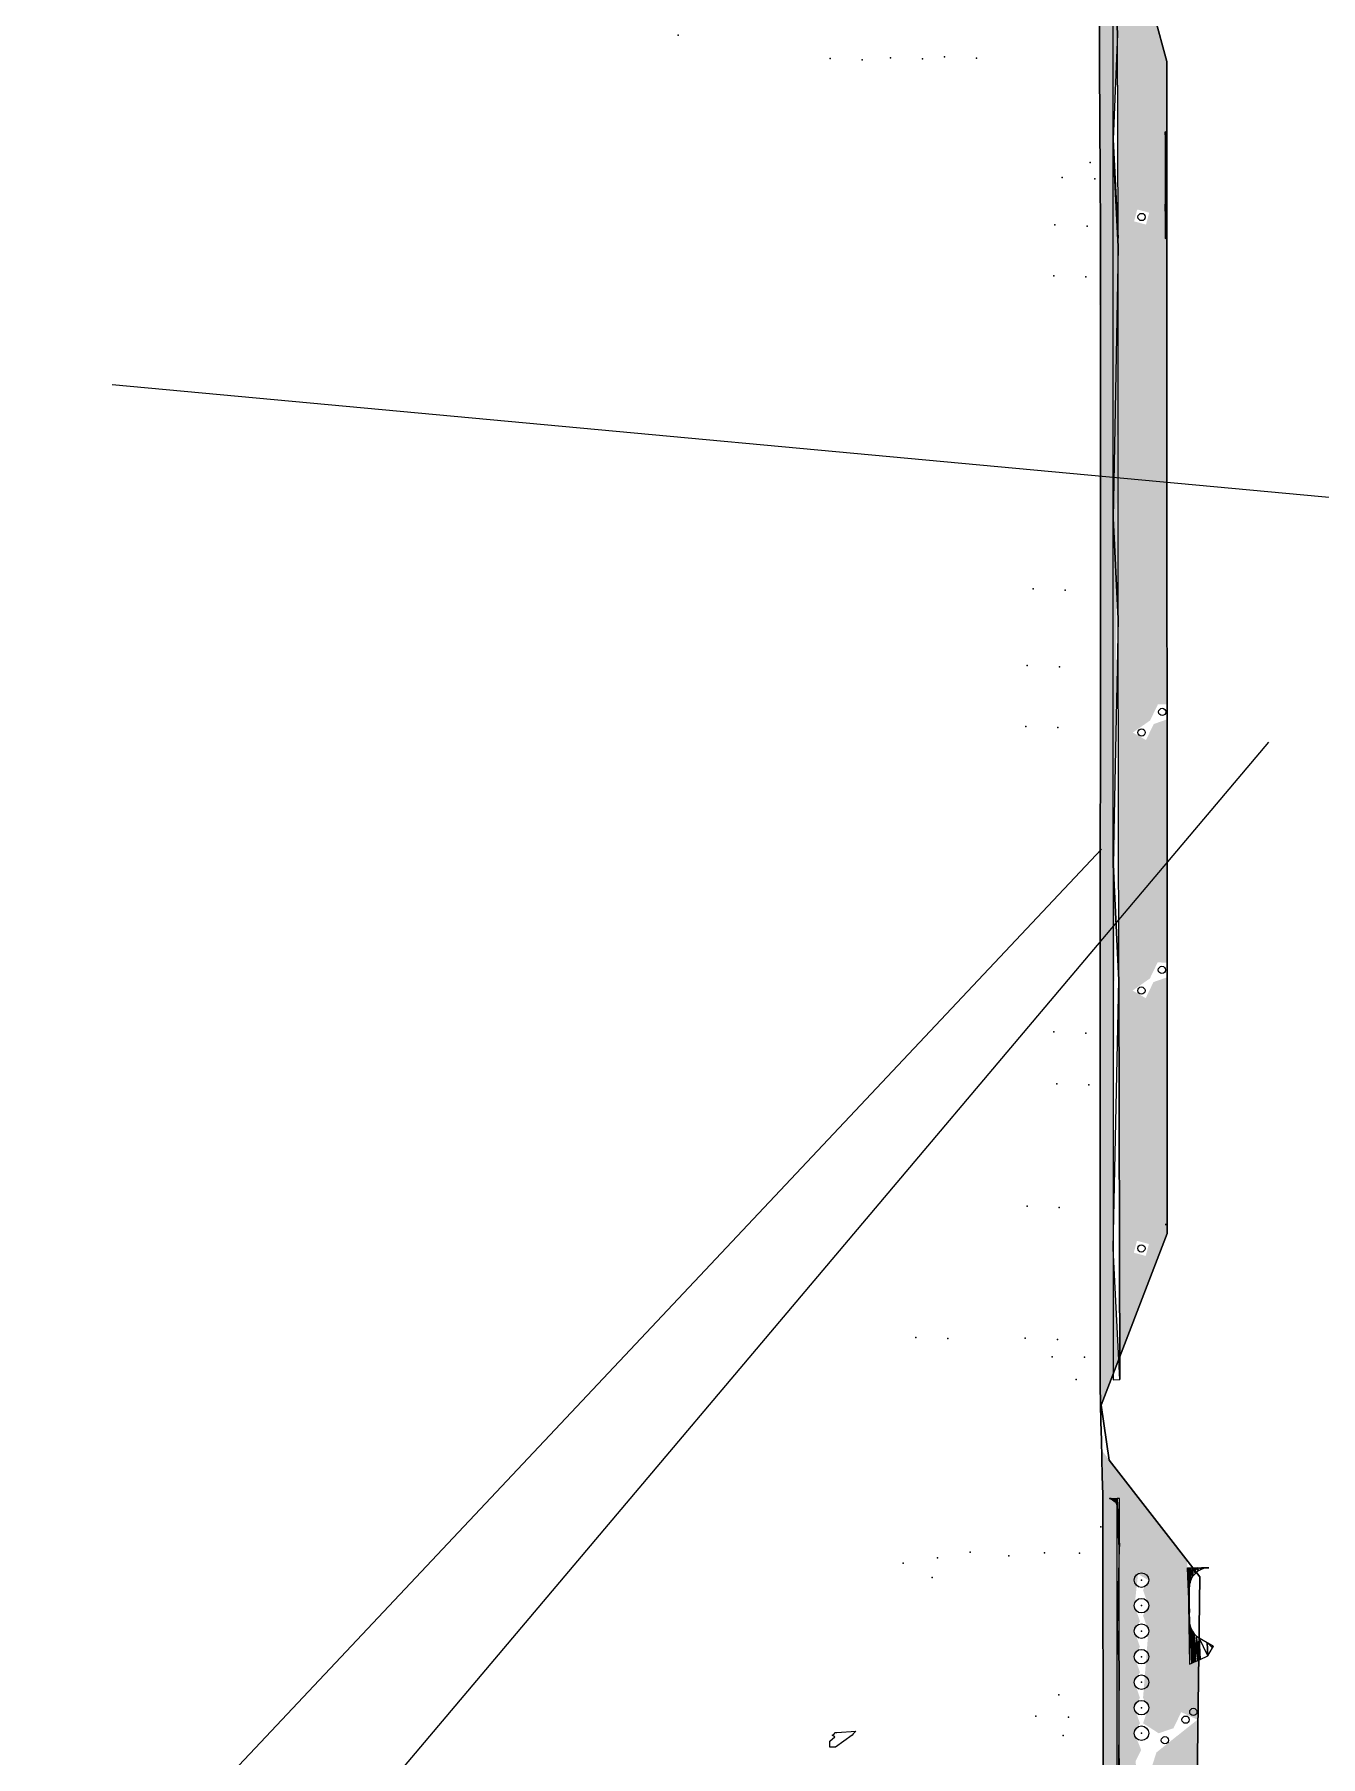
# Model space of a CAD drawing. Header units: metres. Extents: x 4 to 261, y 19 to 641.
# Drawn here: x 54.8 to 125.4, y 405.6 to 500.1 of the extents above; entities that cross this region are included whole.
import ezdxf

# ---------------------------------------------------------------- set-up
doc = ezdxf.new("R2010")
doc.units = ezdxf.units.M
for name, color, linetype in [('BOUNDARY', 7, 'Continuous'), ('BUILDING', 7, 'Continuous'), ('ELECTR_CABLE_COMM', 7, 'Continuous'), ('HEAT', 7, 'Continuous'), ('NEW_BUSH', 3, 'Continuous'), ('NEW_LAWN', 82, 'Continuous'), ('ROAD', 7, 'Continuous'), ('SIDEWALK_PATH', 7, 'Continuous'), ('TREE', 7, 'Continuous')]:
    doc.layers.add(name, color=color, linetype=linetype)

# ---------------------------------------------------------------- blocks, each defined once
blk = doc.blocks.new('ДЕРЕН_FLAVIRAMEA')
blk.add_circle((0, 0), 0.2)
blk = doc.blocks.new('BEREZA')
blk.add_circle((0, 0), 0.2)
blk = doc.blocks.new('МИСКАНТУС_КИТАЙСКИЙ')
blk.add_circle((0, 0), 0.2)
blk = doc.blocks.new('СПИРЕЯ_СЕРАЯ')
blk.add_circle((0, 0), 0.2)

msp = doc.modelspace()

# ---------------------------------------------------------------- hatches: boundary and pattern name
at = {"layer": 'NEW_LAWN'}
h = msp.add_hatch(color=82, dxfattribs=at)
h.paths.add_polyline_path([(54.904, 505.968), (112.912, 505.938), (90.006, 505.99), (90.356, 507.071), (91.239, 507.496), (90.824, 508.214), (90.16, 507.267), (89.277, 506.843), (89.376, 505.994), (57.472, 506.049), (57.427, 508.856), (62.838, 508.824), (62.538, 507.931), (61.655, 507.506), (62.07, 506.788), (62.734, 507.733), (63.617, 508.158), (63.568, 508.82), (77.046, 508.742), (76.801, 508.052), (75.919, 507.627), (76.334, 506.909), (78.002, 508.736), (104.977, 508.579), (104.662, 507.627), (103.779, 507.203), (104.194, 506.485), (104.858, 507.431), (105.741, 507.856), (105.676, 508.575), (106.942, 508.567), (111.936, 507.229), (113.96, 505.21), (114.242, 500.116), (114.227, 504.943), (115.596, 503.575), (116.94, 498.579), (116.955, 463.304), (116.456, 463.31), (116.031, 462.429), (115.085, 461.764), (115.803, 461.35), (116.228, 462.231), (116.956, 462.486), (116.961, 449.142), (116.441, 449.153), (116.016, 448.272), (115.07, 447.607), (115.788, 447.193), (116.213, 448.074), (116.962, 448.335), (116.968, 434.281), (114.358, 427.603), (114.271, 467.997), (114.272, 488.494), (114.003, 433.46), (114.307, 427.354), (113.33, 424.81), (113.226, 504.893), (82.394, 504.213), (82.534, 504.733), (82.155, 505.112), (78.808, 504.806), (77.955, 505.096), (77.576, 504.717), (77.88, 504.274), (78.813, 504.633), (79.662, 504.143), (54.8, 503.862)])
h.paths.add_polyline_path([(55.555, 504.116), (56.413, 504.549), (56.955, 504.121), (57.813, 504.555), (58.355, 504.126), (59.348, 504.695), (60.53, 504.648), (61.155, 504.137), (62.013, 504.57), (62.555, 504.142), (62.934, 504.659), (62.555, 505.038), (62.008, 504.743), (60.606, 504.969), (59.807, 505.482), (58.999, 504.933), (56.097, 504.722), (55.555, 505.012), (55.038, 504.633)], flags=16)
h.paths.add_polyline_path([(65.027, 504.481), (66.213, 504.586), (66.755, 504.158), (67.613, 504.591), (68.155, 504.163), (69.013, 504.597), (69.555, 504.168), (70.413, 504.602), (70.955, 504.173), (71.813, 504.607), (72.355, 504.179), (72.845, 504.821), (65.166, 504.998)], flags=16)
h.paths.add_polyline_path([(73.473, 504.971), (75.155, 504.189), (75.534, 504.707), (74.071, 505.779)], flags=16)
h.paths.add_polyline_path([(114.003, 494.306), (114.271, 488.887), (114.242, 500.109)], flags=16)
h.paths.add_polyline_path([(112.958, 505.938), (113.071, 505.77), (113.062, 505.938)], flags=16)
h.paths.add_polyline_path([(115.149, 489.809), (115.803, 489.634), (115.979, 490.288), (115.325, 490.463)], flags=16)
h.paths.add_polyline_path([(115.134, 433.226), (115.788, 433.051), (115.964, 433.705), (115.31, 433.88)], flags=16)
h = msp.add_hatch(color=82, dxfattribs=at)
h.paths.add_polyline_path([(88.212, 300.912), (92.038, 300.927), (92.485, 301.27), (88.212, 300.972), (88.41, 318.351), (113.435, 318.472), (113.719, 319.189), (113.373, 422.391), (118.058, 416.354), (118.198, 410.66), (118.699, 410.877), (118.48, 393.828), (117.752, 393.895), (117.327, 393.014), (116.275, 392.755), (115.642, 393.41), (115.934, 394.265), (115.642, 394.81), (115.934, 395.665), (115.642, 396.21), (115.934, 397.065), (115.642, 397.61), (115.934, 398.465), (115.642, 399.01), (115.934, 399.865), (115.642, 403.521), (116.377, 405.812), (118.63, 407.608), (117.737, 408.023), (117.312, 407.14), (116.5, 406.863), (115.642, 407.41), (115.934, 408.265), (115.642, 408.81), (115.934, 412.465), (115.642, 413.321), (115.934, 413.865), (115.642, 414.721), (115.934, 415.265), (115.366, 415.593), (115.177, 413.865), (115.469, 413.01), (115.177, 412.465), (115.469, 411.61), (115.177, 411.065), (115.469, 410.21), (115.177, 409.665), (115.469, 408.81), (115.177, 408.265), (115.469, 407.41), (115.177, 406.865), (115.539, 405.94), (115.234, 405.345), (115.469, 401.81), (115.177, 401.265), (115.469, 400.41), (115.177, 399.865), (115.469, 399.01), (115.177, 398.465), (115.469, 397.61), (115.177, 397.065), (115.469, 396.21), (115.177, 395.665), (115.469, 394.81), (115.177, 394.265), (115.469, 393.41), (115.177, 392.865), (115.61, 391.869), (115.177, 390.065), (115.469, 389.521), (115.177, 388.665), (115.469, 388.121), (115.177, 387.265), (115.469, 386.721), (115.177, 385.865), (115.469, 385.321), (115.177, 383.065), (115.469, 379.41), (115.177, 378.865), (115.709, 377.824), (115.264, 377.09), (115.469, 373.81), (115.177, 373.265), (115.469, 372.41), (115.177, 371.865), (115.556, 371.487), (115.934, 371.865), (115.642, 375.521), (116.252, 377.289), (117.289, 377.983), (117.538, 378.689), (118.289, 378.95), (118.198, 371.871), (120.448, 368.002), (115.264, 362.948), (115.982, 362.534), (116.407, 363.416), (117.113, 363.666), (117.538, 364.547), (118.245, 364.797), (119.801, 366.81), (120.816, 367.369), (122.529, 364.423), (120.631, 349.462), (117.9, 349.768), (117.327, 350.754), (118.23, 350.64), (119.786, 352.653), (120.769, 353.179), (120.492, 353.732), (120.014, 353.732), (119.589, 352.85), (118.883, 352.6), (118.458, 351.719), (117.198, 350.916), (117.198, 349.38), (120.632, 349.455), (120.632, 349.467), (120.647, 324.489), (123.443, 307.27), (123.685, 300.094), (123, 300.149), (122.575, 299.268), (121.869, 299.018), (121.444, 298.136), (120.498, 297.471), (121.216, 297.057), (122.772, 299.07), (123.709, 299.381), (123.862, 294.836), (119.9, 295.521), (119.936, 294.816), (119.513, 295.491), (119.524, 294.781), (119.438, 295.491), (118.78, 295.402), (117.793, 294.117), (117.602, 294.447), (117.646, 291.949), (118.064, 293.387), (119.556, 294.506), (123.862, 294.819), (124.425, 278.122), (123.273, 272.945), (119.632, 269.082), (115.278, 268.566), (115.108, 298.089), (111.51, 298.06), (113.42, 297.434), (113.515, 297.747), (114.002, 296.852), (114.055, 297.463), (114.686, 294.784), (115.018, 270.214), (114.227, 269.527), (112.046, 269.494), (112.268, 270.603), (113.613, 272.744), (113.619, 275.661), (114.896, 276.594), (113.702, 277.53), (114.046, 279.501), (113.69, 280.33), (113.902, 282.791), (113.544, 283.149), (112.565, 283.149), (111.996, 282.444), (112.432, 281.473), (112.435, 280.32), (112.008, 279.645), (112.444, 278.673), (112.447, 277.52), (112.02, 276.845), (112.601, 275.266), (111.486, 274.607), (110.846, 274.823), (110.71, 276.327), (111.136, 277.002), (110.697, 279.127), (111.124, 279.802), (110.685, 281.927), (111.112, 282.602), (110.652, 284.495), (110.047, 284.844), (109.442, 284.495), (109.074, 282.745), (109.43, 281.917), (109.086, 279.945), (109.442, 279.117), (109.098, 277.145), (109.455, 276.007), (109.001, 274.353), (109.725, 272.846), (109.052, 271.602), (107.891, 271.011), (105.391, 270.743), (105.041, 270.137), (105.23, 269.433), (104.06, 269.422), (104.03, 275.357), (105.085, 275.362), (105.019, 290.51), (88.096, 290.438)])
h.paths.add_polyline_path([(117.646, 291.949), (117.706, 285.458), (117.795, 283.443), (117.661, 291.565)], flags=16)
h.paths.add_polyline_path([(120.459, 324.584), (119.566, 324.999), (119.141, 324.116), (118.434, 323.867), (118.009, 322.986), (115.996, 321.43), (115.747, 320.722), (114.625, 320.058), (115.518, 319.644), (115.943, 320.526), (116.65, 320.776), (118.206, 322.788), (119.088, 323.213), (119.337, 323.92)], flags=16)
h.paths.add_polyline_path([(114.466, 328.147), (114.301, 319.07), (113.66, 317.532), (114.388, 318.142), (114.478, 317.186)], flags=16)
h.paths.add_polyline_path([(113.582, 317.469), (113.016, 318.451), (112.352, 317.329), (110.339, 315.773), (110.09, 315.065), (109.383, 314.816), (107.827, 312.804), (106.945, 312.379), (106.696, 311.671), (105.989, 311.422), (104.433, 309.41), (103.726, 309.16), (103.301, 308.278), (101.288, 306.722), (101.288, 306.243), (101.993, 305.926), (98.281, 303.018), (113.393, 314.529), (114.378, 312.766), (114.496, 303.982), (113.32, 301.872), (111.406, 301.196), (113.002, 301.211), (113.002, 301.585), (113.361, 301.226), (113.361, 301.788), (113.674, 301.227), (113.785, 301.714), (114.296, 300.275), (115.181, 300.269), (114.495, 315.411), (102.212, 306.091), (102.367, 306.949), (103.212, 307.236), (103.498, 308.081), (104.204, 308.331), (104.629, 309.212), (105.336, 309.462), (105.761, 310.343), (106.467, 310.593), (106.892, 311.475), (107.599, 311.725), (108.024, 312.606), (108.73, 312.856), (109.155, 313.737), (109.861, 313.987), (110.286, 314.869), (110.993, 315.119), (112.549, 317.132)], flags=16)
h.paths.add_polyline_path([(115.108, 306.399), (116.001, 305.985), (116.426, 306.867), (117.133, 307.117), (118.689, 309.129), (119.572, 309.554), (119.572, 310.033), (118.918, 310.208), (118.493, 309.327), (116.479, 307.771), (116.23, 307.063)], flags=16)
h.paths.add_polyline_path([(111.237, 301.22), (111.901, 302.341), (112.607, 302.591), (113.032, 303.473), (113.979, 304.137), (112.564, 304.949), (112.701, 306.074), (112.322, 306.452), (111.943, 306.074), (112.236, 305.529), (111.943, 304.674), (112.324, 303.73), (111.704, 302.539), (110.758, 301.874)], flags=16)
h.paths.add_polyline_path([(98.279, 303.017), (97.865, 302.678), (95.667, 300.957), (98.921, 301.002), (98.063, 301.488), (97.877, 302.27)], flags=16)
h.paths.add_polyline_path([(113.945, 419.687), (114.223, 419.339), (114.227, 412.661), (114.346, 419.738)], flags=16)
h.paths.add_polyline_path([(114.227, 411.674), (114.329, 411.66), (114.329, 411.673)], flags=16)
h.paths.add_polyline_path([(114.228, 393.065), (114.376, 389.935), (114.331, 410.673)], flags=16)
h.paths.add_polyline_path([(114.376, 389.934), (114.376, 389.935), (114.376, 389.935)], flags=16)
h.paths.add_polyline_path([(114.227, 372.539), (114.376, 369.419), (114.376, 389.934), (114.376, 389.934), (114.376, 389.934)], flags=16)
h.paths.add_polyline_path([(114.376, 369.418), (114.227, 367.865), (114.391, 364.461), (114.388, 365.461)], flags=16)
h.paths.add_polyline_path([(114.257, 352.755), (114.301, 331.314), (114.391, 364.461)], flags=16)
h.paths.add_polyline_path([(117.825, 370.179), (117.153, 369.343), (117.153, 368.24), (117.407, 369.463)], flags=16)
h.paths.add_polyline_path([(120.111, 279.508), (121.019, 279.787), (121.564, 279.494), (121.943, 279.873), (121.564, 280.252), (121.019, 279.96), (119.817, 280.189)], flags=16)
h.paths.add_polyline_path([(118.318, 276.82), (119.346, 278.182), (119.276, 278.689), (118.69, 278.561), (118.661, 277.98), (117.939, 277.199)], flags=16)
h.paths.add_polyline_path([(116.356, 280.201), (116.025, 278.857), (116.504, 278.379), (117.168, 279.324), (118.051, 279.749), (118.3, 280.456), (119.193, 280.726), (119.182, 281.36), (118.528, 281.535), (118.103, 280.653)], flags=16)
h.paths.add_polyline_path([(118.318, 274.02), (118.697, 274.399), (118.318, 274.777), (117.939, 274.399)], flags=16)
h.paths.add_polyline_path([(118.276, 298.785), (118.655, 299.163), (118.276, 299.542), (117.898, 299.163)], flags=16)
h.paths.add_polyline_path([(117.743, 337.318), (115.304, 334.88), (115.48, 334.226), (116.134, 334.401), (116.383, 335.108), (118.397, 336.664), (118.397, 337.143)], flags=16)
h.paths.add_polyline_path([(115.728, 348.313), (116.207, 348.791), (115.728, 349.27), (115.249, 348.791)], flags=16)
h.paths.add_polyline_path([(112.411, 310.814), (112.701, 311.674), (112.322, 312.052), (111.943, 311.674), (112.236, 311.129), (111.943, 308.874), (112.322, 308.495), (112.701, 308.874)], flags=16)
h.paths.add_polyline_path([(106.985, 283.656), (107.639, 283.481), (107.815, 284.135), (107.161, 284.31)], flags=16)
h.paths.add_polyline_path([(102.55, 313.424), (101.536, 311.824), (101.915, 311.445), (103.249, 312.213), (103.774, 313.322), (105.475, 314.459), (105.475, 315.158), (104.52, 315.414), (103.995, 314.305)], flags=16)
h.paths.add_polyline_path([(104.034, 294.847), (104.688, 294.672), (104.864, 295.326), (104.21, 295.501)], flags=16)
h.paths.add_polyline_path([(96.662, 307.039), (96.99, 306.47), (98.324, 307.239), (98.849, 308.347), (100.55, 309.484), (100.55, 310.183), (99.595, 310.439), (99.07, 309.331), (97.625, 308.449)], flags=16)
h.paths.add_polyline_path([(95.79, 299.375), (94.676, 300.109), (93.727, 299.249), (94.638, 297.862), (96.387, 297.494), (98.369, 297.853), (99.187, 297.507), (100.035, 297.996), (100.166, 298.485), (99.677, 299.333), (97.206, 299.106)], flags=16)
h.paths.add_polyline_path([(91.442, 311.017), (89.003, 308.579), (89.179, 307.925), (89.833, 308.1), (91.213, 309.938), (93.227, 311.494), (93.476, 312.201), (94.183, 312.451), (95.739, 314.463), (96.621, 314.888), (96.621, 315.367), (95.967, 315.542), (95.542, 314.661), (94.836, 314.411), (94.411, 313.53), (93.705, 313.28), (93.28, 312.397), (92.573, 312.148), (92.148, 311.267)], flags=16)

# ---------------------------------------------------------------- linework, layer by layer
at = {"layer": 'BOUNDARY'}
msp.add_lwpolyline([(113.256, 500.787), (113.256, 498.786), (113.256, 497.786), (113.271, 495.8), (113.271, 494.799), (113.286, 492.799), (113.286, 491.798), (113.301, 489.812), (113.301, 488.812), (113.301, 487.244), (113.301, 487.244), (113.301, 486.811), (113.301, 485.811), (113.301, 483.825), (113.301, 482.824), (113.301, 480.823), (113.301, 479.823), (113.301, 477.837), (113.301, 476.837), (113.301, 474.836), (113.301, 473.85), (113.301, 471.85), (113.301, 470.849), (113.301, 469.222), (113.301, 469.222), (113.301, 468.848), (113.301, 467.863), (113.301, 465.862), (113.301, 464.862), (113.301, 462.861), (113.301, 461.875), (113.301, 459.874), (113.301, 458.874), (113.286, 456.873), (113.286, 455.888), (113.286, 453.887), (113.286, 452.886), (113.286, 450.901), (113.286, 449.9), (113.286, 447.899), (113.286, 446.899), (113.286, 444.913), (113.286, 443.913), (113.286, 441.912), (113.286, 440.911), (113.286, 438.925), (113.286, 437.925), (113.286, 435.924), (113.286, 434.924), (113.286, 432.938), (113.286, 431.937), (113.286, 429.937), (113.286, 428.936), (113.286, 426.95), (113.286, 425.95), (113.331, 423.949), (113.361, 422.949), (113.405, 420.963), (113.435, 419.962), (113.435, 419.828), (113.435, 419.828), (113.435, 417.961), (113.435, 416.976), (113.435, 414.975), (113.435, 413.975), (113.435, 411.974), (113.45, 410.988), (113.45, 408.988), (113.45, 407.987), (113.45, 405.986), (113.45, 405.001)], dxfattribs=at)
at = {"layer": 'BUILDING'}
msp.add_lwpolyline([(98.728, 406.673), (98.577, 406.754), (98.623, 406.778), (98.683, 406.822), (98.728, 406.912), (98.832, 406.912), (99.877, 406.972), (99.728, 406.837), (99.683, 406.763), (98.758, 406.106), (98.45, 406.093), (98.45, 406.421)], close=True, dxfattribs=at)
at = {"layer": 'ELECTR_CABLE_COMM'}
for p, q in [((60.693, 388), (122.551, 461.237)), ((113.362, 455.367), (58.092, 396.684))]:
    msp.add_line(p, q, dxfattribs=at)
at = {"layer": 'GROUND'}
for points in [[(115.598, 503.573), (116.94, 498.578), (116.968, 434.28), (113.351, 424.864), (113.79, 421.854), (118.758, 415.452), (118.198, 371.87)], [(113.45, 405.001), (113.45, 405.986), (113.45, 407.987), (113.45, 408.988), (113.45, 410.988), (113.435, 411.974), (113.435, 413.975), (113.435, 414.975), (113.435, 416.976), (113.435, 417.961), (113.435, 419.828), (113.435, 419.962), (113.405, 420.963), (113.361, 422.949), (113.331, 423.949), (113.286, 425.95), (113.286, 426.95), (113.286, 428.936), (113.286, 429.937), (113.286, 431.937), (113.286, 432.938), (113.286, 434.924), (113.286, 435.924), (113.286, 437.925), (113.286, 438.925), (113.286, 440.911), (113.286, 441.912), (113.286, 443.913), (113.286, 444.913), (113.286, 446.899), (113.286, 447.899), (113.286, 449.9), (113.286, 450.901), (113.286, 452.886), (113.286, 453.887), (113.286, 455.888), (113.286, 456.873), (113.301, 458.874), (113.301, 459.874), (113.301, 461.875), (113.301, 462.861), (113.301, 464.862), (113.301, 465.862), (113.301, 467.863), (113.301, 468.848), (113.301, 469.222), (113.301, 470.849), (113.301, 471.85), (113.301, 473.85), (113.301, 474.836), (113.301, 476.837), (113.301, 477.837), (113.301, 479.823), (113.301, 480.823), (113.301, 482.824), (113.301, 483.825), (113.301, 485.811), (113.301, 486.811), (113.301, 487.244), (113.301, 488.812), (113.301, 489.812), (113.286, 491.798), (113.286, 492.799), (113.271, 494.799), (113.271, 495.8), (113.256, 497.786), (113.256, 498.786), (113.256, 500.787)]]:
    msp.add_lwpolyline(points, dxfattribs=at)
at = {"layer": 'HEAT'}
msp.add_line((59.062, 480.867), (135.048, 473.833), dxfattribs=at)
at = {"layer": 'NEW_BUSH'}
for centre in [(115.556, 415.265), (115.556, 413.865), (115.556, 412.465), (115.556, 411.065), (115.556, 409.665), (115.556, 408.265), (115.556, 406.865)]:
    msp.add_circle(centre, 0.4, dxfattribs=at)
for p in [(115.556, 415.265), (115.556, 413.865), (115.556, 412.465), (115.556, 411.065), (115.556, 409.665), (115.556, 408.265), (115.556, 406.865)]:
    msp.add_point(p, dxfattribs=at)
at = {"layer": 'ROAD'}
msp.add_lwpolyline([(118.198, 371.87), (118.758, 415.452), (113.79, 421.854), (113.351, 424.864), (116.968, 434.28), (116.94, 498.578), (115.598, 503.573), (111.939, 507.229), (106.943, 508.568), (56.839, 508.859), (56.561, 523.531), (57.645, 524.826), (106.899, 524.799), (111.897, 526.135), (115.559, 529.789), (116.911, 539.165), (113.238, 547.735), (113.313, 551.408), (120.943, 555.893), (122.7, 562.076), (122.491, 584.106), (120.433, 599.845), (132.427, 603.259)], dxfattribs=at)
msp.add_lwpolyline([(116.852, 434.77), (116.852, 434.774), (116.944, 434.774)], close=True, dxfattribs=at)
at = {"layer": 'SIDEWALK_PATH'}
for points in [[(114.003, 504.893), (114.242, 500.1), (114.242, 500.1), (114.003, 494.307), (114.003, 494.307), (114.003, 504.893), (114.242, 500.1), (114.003, 494.307), (114.003, 494.307), (114.271, 488.886), (114.271, 488.886), (114.242, 500.1)], [(114.003, 494.307), (114.271, 488.886), (114.271, 488.886), (114.003, 493.859), (114.003, 493.859), (114.003, 494.307), (114.271, 488.886), (114.003, 493.859), (114.003, 493.859), (114.271, 488.439), (114.271, 488.439), (114.271, 488.886)], [(116.944, 494.71), (116.855, 494.725), (116.855, 494.725), (116.944, 493.008), (116.944, 493.008), (116.944, 494.71)], [(116.944, 493.008), (116.855, 494.725), (116.855, 494.725), (116.855, 490.514), (116.855, 490.514), (116.944, 493.008)], [(114.003, 493.859), (114.271, 488.439), (114.271, 488.439), (114.003, 473.522), (114.003, 473.522), (114.003, 493.859), (114.271, 488.439), (114.003, 473.522), (114.003, 473.522), (114.271, 467.997), (114.271, 467.997), (114.271, 488.439)], [(116.944, 493.008), (116.944, 488.901), (116.944, 488.901), (116.855, 490.514), (116.855, 490.514), (116.944, 493.008), (116.944, 488.901), (116.855, 490.514), (116.855, 490.514), (116.855, 488.872), (116.855, 488.872), (116.944, 488.901)], [(114.003, 473.522), (114.271, 467.997), (114.271, 467.997), (114.003, 454.529), (114.003, 454.529), (114.003, 473.522), (114.271, 467.997), (114.003, 454.529), (114.003, 454.529), (114.316, 448.183), (114.316, 448.183), (114.271, 467.997)], [(114.316, 448.183), (114.003, 454.529), (114.003, 454.529), (114.003, 433.46), (114.003, 433.46), (114.316, 448.183)], [(114.316, 448.183), (114.361, 426.278), (114.361, 426.278), (114.003, 433.46), (114.003, 433.46), (114.316, 448.183), (114.361, 426.278), (114.003, 433.46), (114.003, 433.46), (114.003, 426.249), (114.003, 426.249), (114.361, 426.278)], [(113.794, 419.738), (113.794, 419.738), (113.794, 419.738), (113.883, 419.708), (113.883, 419.708), (113.794, 419.738), (113.794, 419.738), (113.883, 419.708), (113.883, 419.708), (113.883, 419.738), (113.883, 419.738), (113.794, 419.738)], [(113.973, 419.738), (113.973, 419.664), (113.973, 419.664), (113.883, 419.738), (113.883, 419.738), (113.973, 419.738), (113.973, 419.664), (113.883, 419.738), (113.883, 419.738), (113.883, 419.708), (113.883, 419.708), (113.973, 419.664)], [(114.047, 419.738), (114.047, 419.619), (114.047, 419.619), (113.973, 419.738), (113.973, 419.738), (114.047, 419.738), (114.047, 419.619), (113.973, 419.738), (113.973, 419.738), (113.973, 419.664), (113.973, 419.664), (114.047, 419.619)], [(114.107, 419.738), (114.107, 419.559), (114.107, 419.559), (114.047, 419.738), (114.047, 419.738), (114.107, 419.738), (114.107, 419.559), (114.047, 419.738), (114.047, 419.738), (114.047, 419.619), (114.047, 419.619), (114.107, 419.559)], [(114.152, 419.738), (114.167, 419.484), (114.167, 419.484), (114.107, 419.738), (114.107, 419.738), (114.152, 419.738), (114.167, 419.484), (114.107, 419.738), (114.107, 419.738), (114.107, 419.559), (114.107, 419.559), (114.167, 419.484)], [(114.182, 419.738), (114.197, 419.395), (114.197, 419.395), (114.152, 419.738), (114.152, 419.738), (114.182, 419.738), (114.197, 419.395), (114.152, 419.738), (114.152, 419.738), (114.167, 419.484), (114.167, 419.484), (114.197, 419.395)], [(114.212, 419.738), (114.227, 419.305), (114.227, 419.305), (114.182, 419.738), (114.182, 419.738), (114.212, 419.738), (114.227, 419.305), (114.182, 419.738), (114.182, 419.738), (114.197, 419.395), (114.197, 419.395), (114.227, 419.305)], [(114.346, 419.738), (114.212, 419.738), (114.212, 419.738), (114.346, 417.11), (114.346, 417.11), (114.346, 419.738)], [(114.212, 419.738), (114.227, 419.216), (114.227, 419.216), (114.212, 419.738), (114.227, 419.216), (114.212, 419.738), (114.212, 419.738), (114.227, 419.305), (114.227, 419.305), (114.227, 419.216)], [(114.227, 419.216), (114.346, 417.11), (114.346, 417.11), (114.227, 419.141), (114.227, 419.141), (114.227, 419.216), (114.346, 417.11), (114.227, 419.141), (114.227, 419.141), (114.331, 417.036), (114.331, 417.036), (114.346, 417.11)], [(114.227, 419.141), (114.331, 417.036), (114.331, 417.036), (114.227, 412.661), (114.227, 412.661), (114.227, 419.141), (114.331, 417.036), (114.227, 412.661), (114.227, 412.661), (114.331, 410.675), (114.331, 410.675), (114.331, 417.036)], [(118.154, 415.931), (118.198, 414.9), (118.198, 414.9), (118.079, 415.931), (118.079, 415.931), (118.154, 415.931), (118.198, 414.9), (118.079, 415.931), (118.079, 415.931), (118.198, 413.482), (118.198, 413.482), (118.198, 414.9)], [(118.079, 415.931), (118.198, 413.482), (118.198, 413.482), (118.109, 415.02), (118.109, 415.02), (118.079, 415.931), (118.198, 413.482), (118.109, 415.02), (118.109, 415.02), (118.198, 412.989), (118.198, 412.989), (118.198, 413.482)], [(118.184, 415.931), (118.228, 415.11), (118.228, 415.11), (118.154, 415.931), (118.154, 415.931), (118.184, 415.931), (118.228, 415.11), (118.154, 415.931), (118.154, 415.931), (118.198, 414.9), (118.198, 414.9), (118.228, 415.11)], [(118.243, 415.931), (118.288, 415.304), (118.288, 415.304), (118.184, 415.931), (118.184, 415.931), (118.243, 415.931), (118.288, 415.304), (118.184, 415.931), (118.184, 415.931), (118.228, 415.11), (118.228, 415.11), (118.288, 415.304)], [(118.348, 415.931), (118.378, 415.483), (118.378, 415.483), (118.243, 415.931), (118.243, 415.931), (118.348, 415.931), (118.378, 415.483), (118.243, 415.931), (118.243, 415.931), (118.288, 415.304), (118.288, 415.304), (118.378, 415.483)], [(118.497, 415.946), (118.512, 415.632), (118.512, 415.632), (118.348, 415.931), (118.348, 415.931), (118.497, 415.946), (118.512, 415.632), (118.348, 415.931), (118.348, 415.931), (118.378, 415.483), (118.378, 415.483), (118.512, 415.632)], [(118.646, 415.946), (118.661, 415.767), (118.661, 415.767), (118.497, 415.946), (118.497, 415.946), (118.646, 415.946), (118.661, 415.767), (118.497, 415.946), (118.497, 415.946), (118.512, 415.632), (118.512, 415.632), (118.661, 415.767)], [(118.841, 415.946), (118.841, 415.871), (118.841, 415.871), (118.646, 415.946), (118.646, 415.946), (118.841, 415.946), (118.841, 415.871), (118.646, 415.946), (118.646, 415.946), (118.661, 415.767), (118.661, 415.767), (118.841, 415.871)], [(119.035, 415.946), (119.035, 415.931), (119.035, 415.931), (118.841, 415.946), (118.841, 415.946), (119.035, 415.946), (119.035, 415.931), (118.841, 415.946), (118.841, 415.946), (118.841, 415.871), (118.841, 415.871), (119.035, 415.931)], [(119.244, 415.946), (119.035, 415.946), (119.035, 415.946), (119.035, 415.931), (119.035, 415.931), (119.244, 415.946)], [(118.318, 410.705), (118.109, 415.02), (118.109, 415.02), (118.198, 410.66), (118.198, 410.66), (118.318, 410.705)], [(118.198, 412.989), (118.198, 412.989), (118.198, 412.989), (118.318, 410.705), (118.318, 410.705), (118.198, 412.989), (118.198, 412.989), (118.318, 410.705), (118.318, 410.705), (118.213, 412.81), (118.213, 412.81), (118.198, 412.989)], [(114.227, 412.661), (114.331, 410.675), (114.331, 410.675), (114.227, 392.951), (114.227, 392.951), (114.227, 412.661), (114.331, 410.675), (114.227, 392.951), (114.227, 392.951), (114.376, 389.935), (114.376, 389.935), (114.331, 410.675)], [(118.273, 412.631), (118.363, 410.735), (118.363, 410.735), (118.213, 412.81), (118.213, 412.81), (118.273, 412.631), (118.363, 410.735), (118.213, 412.81), (118.213, 412.81), (118.318, 410.705), (118.318, 410.705), (118.363, 410.735)], [(118.348, 412.467), (118.422, 410.764), (118.422, 410.764), (118.273, 412.631), (118.273, 412.631), (118.348, 412.467), (118.422, 410.764), (118.273, 412.631), (118.273, 412.631), (118.363, 410.735), (118.363, 410.735), (118.422, 410.764)], [(118.452, 412.317), (118.527, 410.794), (118.527, 410.794), (118.348, 412.467), (118.348, 412.467), (118.452, 412.317), (118.527, 410.794), (118.348, 412.467), (118.348, 412.467), (118.422, 410.764), (118.422, 410.764), (118.527, 410.794)], [(118.572, 412.198), (118.646, 410.854), (118.646, 410.854), (118.452, 412.317), (118.452, 412.317), (118.572, 412.198), (118.646, 410.854), (118.452, 412.317), (118.452, 412.317), (118.527, 410.794), (118.527, 410.794), (118.646, 410.854)], [(118.721, 412.093), (118.781, 410.914), (118.781, 410.914), (118.572, 412.198), (118.572, 412.198), (118.721, 412.093), (118.781, 410.914), (118.572, 412.198), (118.572, 412.198), (118.646, 410.854), (118.646, 410.854), (118.781, 410.914)], [(119.169, 411.839), (119.199, 411.108), (119.199, 411.108), (118.721, 412.093), (118.721, 412.093), (119.169, 411.839), (119.199, 411.108), (118.721, 412.093), (118.721, 412.093), (118.781, 410.914), (118.781, 410.914), (119.199, 411.108)], [(119.453, 411.675), (119.453, 411.541), (119.453, 411.541), (119.169, 411.839), (119.169, 411.839), (119.453, 411.675), (119.453, 411.541), (119.169, 411.839), (119.169, 411.839), (119.199, 411.108), (119.199, 411.108), (119.453, 411.541)], [(119.512, 411.63), (119.453, 411.675), (119.453, 411.675), (119.453, 411.541), (119.453, 411.541), (119.512, 411.63)]]:
    msp.add_lwpolyline(points, close=True, dxfattribs=at)
at = {"layer": 'TREE'}
for p in [(90.125, 500.028), (98.465, 498.741), (100.221, 498.676), (101.78, 498.786), (103.535, 498.721), (104.751, 498.831), (106.507, 498.765), (112.738, 493.038), (111.198, 492.219), (112.987, 492.136), (110.798, 489.611), (112.569, 489.538), (110.753, 486.826), (112.509, 486.76), (109.611, 469.64), (111.375, 469.574), (109.29, 465.444), (111.061, 465.378), (109.201, 462.099), (110.971, 462.034), (110.739, 445.346), (112.509, 445.28), (110.903, 442.494), (112.674, 442.429), (109.283, 435.775), (111.046, 435.709), (103.168, 428.578), (104.924, 428.512), (109.178, 428.533), (110.942, 428.468), (110.663, 427.517), (112.42, 427.497), (111.97, 426.272), (113.328, 418.183), (106.154, 416.799), (110.225, 416.764), (112.159, 416.743), (102.482, 416.199), (104.359, 416.491), (108.27, 416.593), (104.06, 415.416), (111.022, 408.976), (109.761, 407.795), (111.554, 407.742), (111.255, 406.738)]:
    msp.add_point(p, dxfattribs=at)

# ---------------------------------------------------------------- block references
at = {"layer": 'BUSH'}
for name, p in [('ДЕРЕН_FLAVIRAMEA', (115.564, 490.049)), ('СПИРЕЯ_СЕРАЯ', (116.695, 462.896)), ('СПИРЕЯ_СЕРАЯ', (115.564, 461.765)), ('СПИРЕЯ_СЕРАЯ', (116.68, 448.739)), ('СПИРЕЯ_СЕРАЯ', (115.549, 447.607)), ('МИСКАНТУС_КИТАЙСКИЙ', (115.549, 433.465)), ('ДЕРЕН_FLAVIRAMEA', (117.976, 407.608)), ('ДЕРЕН_FLAVIRAMEA', (116.844, 406.477))]:
    msp.add_blockref(name, p, dxfattribs=at)
at = {"layer": 'TREE'}
msp.add_blockref('BEREZA', (118.4, 408.032), dxfattribs=at)

doc.saveas('drawing.dxf')
